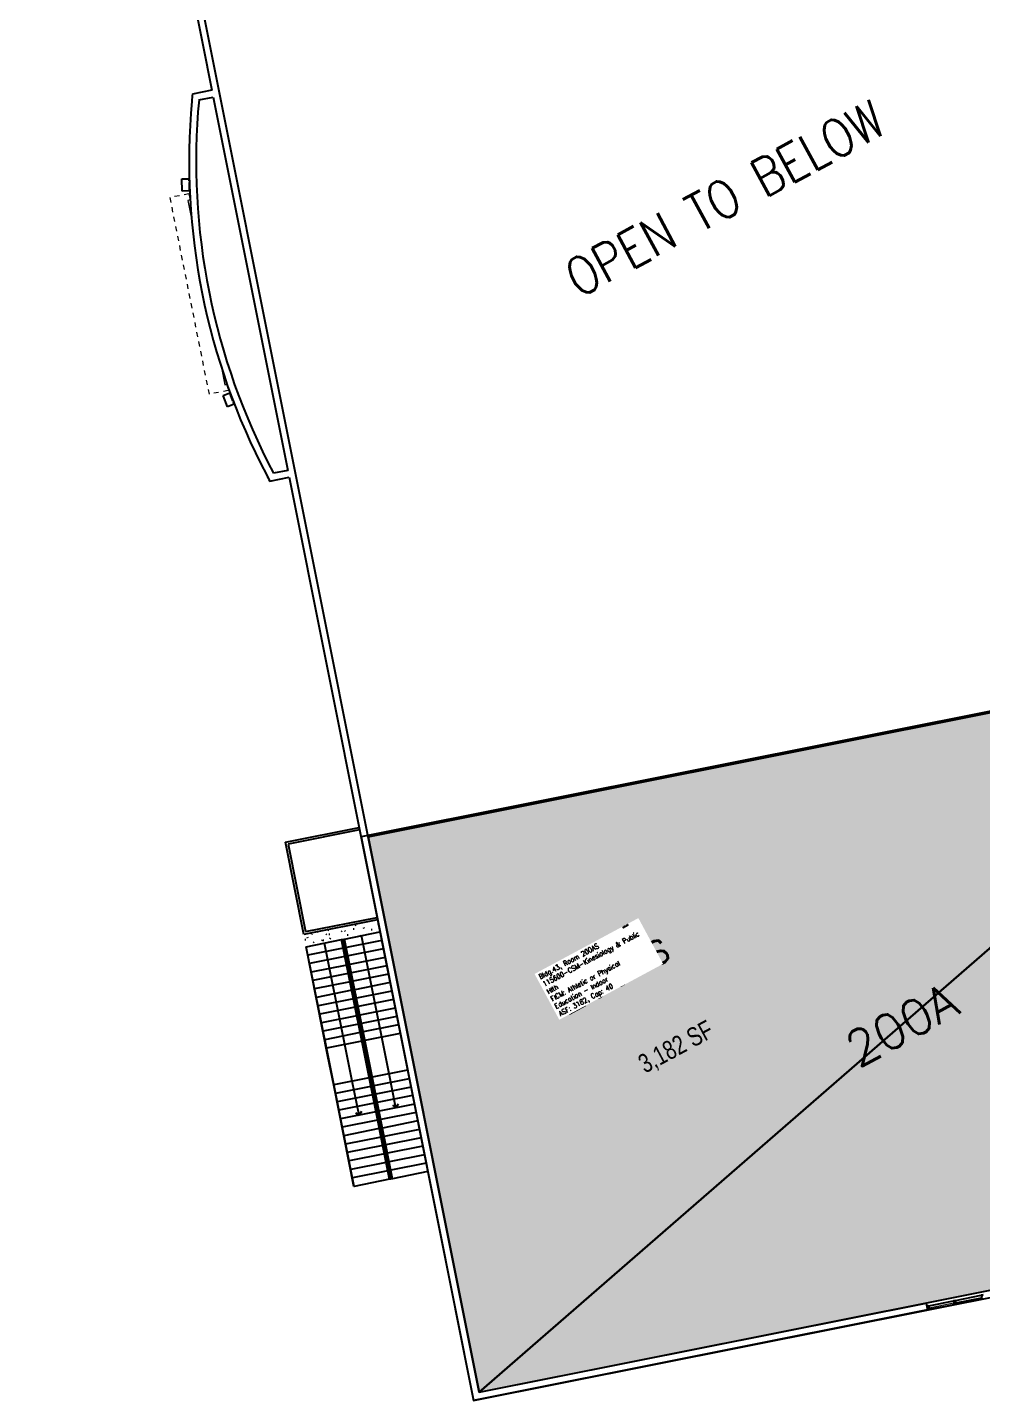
# Model space of a CAD drawing. Header units: inches. Extents: x 69213732 to 69221603, y 27657838 to 27667119.
# Drawn here: x 69213796 to 69215015, y 27663589 to 27665342 of the extents above; entities that cross this region are included whole.
import ezdxf
from ezdxf.enums import TextEntityAlignment as Align

# ---------------------------------------------------------------- set-up
doc = ezdxf.new("R2010")
doc.units = ezdxf.units.IN
doc.header["$LTSCALE"] = 100
doc.header["$MEASUREMENT"] = 0
doc.linetypes.add('Dash 1_16_', pattern=[0.125, 0.0625, -0.0625])
for name, color, linetype in [('A-DOOR', 2, 'CONTINUOUS'), ('A-FLOR', 3, 'CONTINUOUS'), ('A-GLAZ', 1, 'CONTINUOUS'), ('A-GLAZ-SILL', 2, 'CONTINUOUS'), ('A-IDEN-FNUM', 1, 'CONTINUOUS'), ('A-IDEN-RNUM', 7, 'CONTINUOUS'), ('A-IDEN-SNUM', 4, 'CONTINUOUS'), ('A-IDEN-TEXT', 4, 'CONTINUOUS'), ('A-IDEN-VNUM', 4, 'CONTINUOUS'), ('A-WALL', 5, 'CONTINUOUS'), ('AREA-ASSIGN', 7, 'CONTINUOUS'), ('AREA-GROSS', 1, 'CONTINUOUS'), ('AREA-TEXT', 3, 'CONTINUOUS'), ('Rooms-Category-Color', 7, 'CONTINUOUS'), ('Rooms-College-Color', 7, 'CONTINUOUS'), ('Rooms-Department-Color', 7, 'CONTINUOUS'), ('Rooms-Division-Color', 7, 'CONTINUOUS'), ('Rooms-Information', 7, 'CONTINUOUS')]:
    doc.layers.add(name, color=color, linetype=linetype)
doc.styles.add('AREA', font='arial.ttf', dxfattribs={"width": 0.75, "height": 24})
doc.styles.add('ROOMFNUMBER', font='SIMPLEX.SHX', dxfattribs={"height": 0.8333})
doc.styles.add('ROOMSNUMBER', font='TXT.shx', dxfattribs={"height": 0.03})
doc.styles.add('ROOMVNUMBER', font='simplex.shx', dxfattribs={"width": 0.85})

# ---------------------------------------------------------------- blocks, each defined once
blk = doc.blocks.new('Overhead-Rolling6 - Z-20X20-69-BACKGROUND Level 2 Parent View')
at = {"layer": 'A-DOOR', "linetype": 'Dash 1_16_', "lineweight": 5}
for p, q in [((-128, -4.5), (-119.8, -4.5)), ((-128, -4.5), (-128, -29.5)), ((119.8, -4.5), (128, -4.5)), ((128, -4.5), (128, -29.5)), ((-128, -29.5), (128, -29.5))]:
    blk.add_line(p, q, dxfattribs=at)
at = {"layer": 'A-DOOR', "lineweight": 5}
for p, q in [((-119.8, -4.5), (-120, -4.5)), ((-120, -4.5), (-120, -7.5)), ((-120, -7.5), (-95.9, -7.5)), ((95.9, -7.5), (120, -7.5)), ((120, -4.5), (119.8, -4.5)), ((120, -7.5), (120, -4.5))]:
    blk.add_line(p, q, dxfattribs=at)

msp = doc.modelspace()

# ---------------------------------------------------------------- hatches: boundary and pattern name
at = {"layer": 'A-FLOR'}
h = msp.add_hatch(dxfattribs=at)
h.set_pattern_fill('FP1_6', color=256, angle=118.2896, style=0, pattern_type=2)
h.set_pattern_definition([(118.28965, (69216074.722, 27665553.183), (-21.321827, 23.41112), [1.267, -21.773, 1.267, -21.773, -122.88]), (118.28965, (69216074.722, 27665553.183), (-21.321827, 23.41112), [-46.08, 1.267, -44.813, 1.267, -21.773, -53.76]), (118.28965, (69216074.722, 27665553.183), (-21.321827, 23.41112), [-115.2, 1.267, -14.093, 1.267, -37.133]), (238.28965, (69216065.881, 27665561.5076), (-9.61371, -30.170803), [1.267, -21.773, 1.267, -21.773, -122.88]), (238.28965, (69216065.881, 27665561.5076), (-9.61371, -30.170803), [-46.08, 1.267, -44.813, 1.267, -21.773, -53.76]), (238.28965, (69216065.881, 27665561.5076), (-9.61371, -30.170803), [-115.2, 1.267, -14.093, 1.267, -37.133]), (358.28965, (69216050.536, 27665557.609), (30.935537, 6.759684), [1.267, -21.773, 1.267, -21.773, -122.88]), (358.28965, (69216050.536, 27665557.609), (30.935537, 6.759684), [-46.08, 1.267, -44.813, 1.267, -21.773, -53.76]), (358.28965, (69216050.536, 27665557.609), (30.935537, 6.759684), [-115.2, 1.267, -14.093, 1.267, -37.133])])
h.paths.add_polyline_path([(69214127.3, 27664289.9), (69214151.6, 27664168.3), (69214246, 27664187.2), (69214242.9, 27664202.9), (69214151.7, 27664184.7), (69214148.7, 27664184.1), (69214127.6, 27664290)], flags=0)
at = {"layer": 'A-GLAZ-SILL', "extrusion": (0, 0, -1)}
h = msp.add_hatch(dxfattribs=at)
h.set_pattern_fill('FP1_33', color=256, angle=-11.2896, style=0, pattern_type=2)
h.set_pattern_definition([(16.71, (-69214991.03, 27663733.296), (-6.9, 22.986), []), (16.71, (-69214988.187, 27663738.58), (16.086, 29.887), []), (16.71, (-69214993.874, 27663728.012), (16.086, 29.887), [])])
h.paths.add_polyline_path([(-69214980.4, 27663716.8), (-69214977.9, 27663716.3), (-69214978.9, 27663711.4), (-69214981.3, 27663711.9)], flags=0)
h = msp.add_hatch(dxfattribs=at)
h.set_pattern_fill('FP1_32', color=256, angle=-11.2896, style=0, pattern_type=2)
h.set_pattern_definition([(16.71, (-69215025.966, 27663740.27), (-6.9, 22.986), []), (16.71, (-69215023.123, 27663745.554), (16.086, 29.887), []), (16.71, (-69215028.81, 27663734.986), (16.086, 29.887), [])])
h.paths.add_polyline_path([(-69215015.7, 27663723.9), (-69215013.2, 27663723.4), (-69215014.2, 27663718.5), (-69215016.6, 27663719)], flags=0)
h = msp.add_hatch(dxfattribs=at)
h.set_pattern_fill('FP1_30', color=256, angle=-11.2896, style=0, pattern_type=2)
h.set_pattern_definition([(16.71, (-69214956.095, 27663726.321), (-6.9, 22.986), []), (16.71, (-69214953.252, 27663731.605), (16.086, 29.887), []), (16.71, (-69214958.938, 27663721.038), (16.086, 29.887), [])])
h.paths.add_polyline_path([(-69214946.3, 27663710), (-69214943.8, 27663709.5), (-69214944.8, 27663704.6), (-69214947.3, 27663705.1)], flags=0)
at = {"layer": 'Rooms-Category-Color', "true_color": 0xfbafa2}
msp.add_hatch(color=21, dxfattribs=at).paths.add_polyline_path([(69215460.3, 27664545.6), (69215483.3, 27664550.1), (69215481.7, 27664558.5), (69214230.9, 27664308.8), (69214372.5, 27663599.6)])
at = {"layer": 'Rooms-Category-Color', "true_color": 0xffe090}
msp.add_hatch(color=41, dxfattribs=at).paths.add_polyline_path([(69214372.5, 27663599.6), (69215621.5, 27663848.9), (69215503, 27664450.3), (69215480, 27664445.7), (69215460.3, 27664545.6)])
at = {"layer": 'Rooms-College-Color', "true_color": 0xffe090}
msp.add_hatch(color=41, dxfattribs=at).paths.add_polyline_path([(69215460.3, 27664545.6), (69215483.3, 27664550.1), (69215481.7, 27664558.5), (69214230.9, 27664308.8), (69214372.5, 27663599.6)])
at = {"layer": 'Rooms-College-Color', "true_color": 0xadadad}
msp.add_hatch(color=253, dxfattribs=at).paths.add_polyline_path([(69214372.5, 27663599.6), (69215621.5, 27663848.9), (69215503, 27664450.3), (69215480, 27664445.7), (69215460.3, 27664545.6)])
at = {"layer": 'Rooms-Department-Color', "true_color": 0xffe090}
msp.add_hatch(color=41, dxfattribs=at).paths.add_polyline_path([(69215460.3, 27664545.6), (69215483.3, 27664550.1), (69215481.7, 27664558.5), (69214230.9, 27664308.8), (69214372.5, 27663599.6)])
at = {"layer": 'Rooms-Department-Color', "true_color": 0x604aed}
msp.add_hatch(color=173, dxfattribs=at).paths.add_polyline_path([(69214372.5, 27663599.6), (69215621.5, 27663848.9), (69215503, 27664450.3), (69215480, 27664445.7), (69215460.3, 27664545.6)])
at = {"layer": 'Rooms-Division-Color', "true_color": 0xffe090}
msp.add_hatch(color=41, dxfattribs=at).paths.add_polyline_path([(69215460.3, 27664545.6), (69215483.3, 27664550.1), (69215481.7, 27664558.5), (69214230.9, 27664308.8), (69214372.5, 27663599.6)])
at = {"layer": 'Rooms-Division-Color', "true_color": 0x604aed}
msp.add_hatch(color=173, dxfattribs=at).paths.add_polyline_path([(69214372.5, 27663599.6), (69215621.5, 27663848.9), (69215503, 27664450.3), (69215480, 27664445.7), (69215460.3, 27664545.6)])

# ---------------------------------------------------------------- linework, layer by layer
at = {"layer": 'A-FLOR'}
for p, q in [((69213993.2, 27665148.6), (69214002.7, 27665148.9)), ((69213993.6, 27665133), (69213993.2, 27665148.6)), ((69214003.1, 27665133.3), (69213993.6, 27665133)), ((69214002.7, 27665146.3), (69214002.7, 27665148.9)), ((69214003.1, 27665133.3), (69214002.8, 27665144.1)), ((69214045.7, 27664872.3), (69214054.5, 27664875.7)), ((69214051.2, 27664857.7), (69214045.7, 27664872.3)), ((69214058.4, 27664865.5), (69214054.5, 27664875.7)), ((69214060.1, 27664861.1), (69214051.2, 27664857.7)), ((69214060.1, 27664861.1), (69214059.2, 27664863.5)), ((69215481.4, 27664560), (69214230.6, 27664310.3)), ((69214230.9, 27664308.8), (69215481.7, 27664558.5)), ((69214125.3, 27664301.8), (69214219.4, 27664320.5)), ((69214220, 27664317.6), (69214128.8, 27664299.4)), ((69214230.6, 27664310.3), (69214230.9, 27664308.8)), ((69214148.7, 27664184.1), (69214125.3, 27664301.8)), ((69214128.8, 27664299.4), (69214151.1, 27664187.6)), ((69214127.6, 27664290), (69214127.3, 27664289.9)), ((69214151.1, 27664187.6), (69214242.3, 27664205.8)), ((69214242.9, 27664202.9), (69214148.7, 27664184.1)), ((69214200.9, 27664178.2), (69214246, 27664187.2)), ((69214151.9, 27664168.4), (69214197, 27664177.4)), ((69214201.3, 27664043.6), (69214175.4, 27664173.1)), ((69214197, 27664177.4), (69214197.2, 27664177.4)), ((69214224.8, 27664038.2), (69214197, 27664177.4)), ((69214197.2, 27664177.4), (69214198.7, 27664177.7)), ((69214225.2, 27664037.2), (69214197.2, 27664177.4)), ((69214198.7, 27664177.7), (69214199, 27664177.8)), ((69214226.7, 27664037.5), (69214198.7, 27664177.7)), ((69214226.7, 27664038.6), (69214199, 27664177.8)), ((69214199, 27664177.8), (69214199.2, 27664177.8)), ((69214226.7, 27664038.6), (69214199, 27664177.8)), ((69214199.2, 27664177.8), (69214200.7, 27664178.1)), ((69214227.2, 27664037.6), (69214199.2, 27664177.8)), ((69214200.7, 27664178.1), (69214200.9, 27664178.2)), ((69214228.7, 27664037.9), (69214200.7, 27664178.1)), ((69214228.7, 27664039), (69214200.9, 27664178.2)), ((69214248.2, 27664176.4), (69214203.1, 27664167.4)), ((69214248.3, 27664053), (69214222.5, 27664182.5)), ((69214151.6, 27664168.3), (69214151.9, 27664168.4)), ((69214151.6, 27664168.3), (69214151.6, 27664168.3)), ((69214179.6, 27664028.1), (69214151.6, 27664168.3)), ((69214179.7, 27664029.2), (69214151.9, 27664168.4)), ((69214199.1, 27664166.6), (69214154, 27664157.6)), ((69214201.3, 27664155.8), (69214156.2, 27664146.8)), ((69214250.3, 27664165.6), (69214205.2, 27664156.6)), ((69214252.5, 27664154.8), (69214207.4, 27664145.8)), ((69214203.5, 27664145), (69214158.3, 27664136)), ((69214205.6, 27664134.2), (69214160.5, 27664125.2)), ((69214254.6, 27664144), (69214209.5, 27664135)), ((69214207.8, 27664123.5), (69214162.6, 27664114.4)), ((69214256.8, 27664133.2), (69214211.7, 27664124.2)), ((69214258.9, 27664122.5), (69214213.8, 27664113.4)), ((69214209.9, 27664112.7), (69214164.8, 27664103.7)), ((69214212.1, 27664101.9), (69214167, 27664092.9)), ((69214261.1, 27664111.7), (69214216, 27664102.7)), ((69214263.2, 27664100.9), (69214218.1, 27664091.9)), ((69214214.2, 27664091.1), (69214169.1, 27664082.1)), ((69214265.4, 27664090.1), (69214220.3, 27664081.1)), ((69214216.4, 27664080.3), (69214171.3, 27664071.3)), ((69214218.5, 27664069.5), (69214173.4, 27664060.5)), ((69214267.6, 27664079.3), (69214222.4, 27664070.3)), ((69214269.7, 27664068.5), (69214224.6, 27664059.5)), ((69214220.7, 27664058.7), (69214175.6, 27664049.7)), ((69214222.8, 27664047.9), (69214177.7, 27664038.9)), ((69214271.9, 27664057.7), (69214226.8, 27664048.7)), ((69214257.7, 27664006), (69214248.3, 27664053)), ((69214186.9, 27663992.9), (69214179.7, 27664029.2)), ((69214210.7, 27663996.6), (69214201.3, 27664043.6)), ((69214232, 27664001.9), (69214224.8, 27664038.2)), ((69214232.5, 27664000.9), (69214225.2, 27664037.2)), ((69214234, 27664002.3), (69214226.7, 27664038.6)), ((69214234, 27664002.3), (69214226.7, 27664038.6)), ((69214233.9, 27664001.2), (69214226.7, 27664037.5)), ((69214234.4, 27664001.3), (69214227.2, 27664037.6)), ((69214235.9, 27664002.7), (69214228.7, 27664039)), ((69214235.9, 27664001.6), (69214228.7, 27664037.9)), ((69214186.9, 27663991.8), (69214179.6, 27664028.1)), ((69214232.2, 27664000.9), (69214187.1, 27663991.9)), ((69214219.3, 27663953.4), (69214210.7, 27663996.6)), ((69214258.1, 27663871.4), (69214232, 27664001.9)), ((69214258.3, 27663871.5), (69214232.5, 27664000.9)), ((69214259.8, 27663871.8), (69214233.9, 27664001.2)), ((69214260, 27663871.8), (69214234, 27664002.3)), ((69214260, 27663871.8), (69214234, 27664002.3)), ((69214260.3, 27663871.9), (69214234.4, 27664001.3)), ((69214262, 27663872.2), (69214235.9, 27664002.7)), ((69214261.7, 27663872.2), (69214235.9, 27664001.6)), ((69214281.3, 27664010.7), (69214236.2, 27664001.7)), ((69214283.4, 27663999.9), (69214238.3, 27663990.9)), ((69214266.3, 27663962.8), (69214257.7, 27664006)), ((69214213, 27663862.4), (69214186.9, 27663992.9)), ((69214212.7, 27663862.4), (69214186.9, 27663991.8)), ((69214234.4, 27663990.1), (69214189.3, 27663981.1)), ((69214236.5, 27663979.3), (69214191.4, 27663970.3)), ((69214285.6, 27663989.1), (69214240.5, 27663980.1)), ((69214287.7, 27663978.3), (69214242.6, 27663969.3)), ((69214238.7, 27663968.5), (69214193.6, 27663959.5)), ((69214289.9, 27663967.5), (69214244.8, 27663958.5)), ((69214261.8, 27663965.9), (69214266.3, 27663962.8)), ((69214269.4, 27663967.4), (69214266.3, 27663962.8)), ((69214240.8, 27663957.7), (69214195.7, 27663948.7)), ((69214243, 27663946.9), (69214197.9, 27663937.9)), ((69214214.7, 27663956.5), (69214219.3, 27663953.4)), ((69214222.3, 27663958), (69214219.3, 27663953.4)), ((69214292, 27663956.7), (69214246.9, 27663947.7)), ((69214294.2, 27663945.9), (69214249.1, 27663936.9)), ((69214245.1, 27663936.1), (69214200, 27663927.1)), ((69214247.3, 27663925.4), (69214202.2, 27663916.4)), ((69214296.3, 27663935.1), (69214251.2, 27663926.1)), ((69214298.5, 27663924.4), (69214253.4, 27663915.4)), ((69214249.5, 27663914.6), (69214204.3, 27663905.6)), ((69214300.6, 27663913.6), (69214255.5, 27663904.6)), ((69214251.6, 27663903.8), (69214206.5, 27663894.8)), ((69214253.8, 27663893), (69214208.7, 27663884)), ((69214302.8, 27663902.8), (69214257.7, 27663893.8)), ((69214304.9, 27663892), (69214259.8, 27663883)), ((69214255.9, 27663882.2), (69214210.8, 27663873.2)), ((69214258.1, 27663871.4), (69214213, 27663862.4)), ((69214258.3, 27663871.5), (69214258.1, 27663871.4)), ((69214259.8, 27663871.8), (69214258.3, 27663871.5)), ((69214260, 27663871.8), (69214259.8, 27663871.8)), ((69214260.3, 27663871.9), (69214260, 27663871.8)), ((69214261.7, 27663872.2), (69214260.3, 27663871.9)), ((69214262, 27663872.2), (69214261.7, 27663872.2)), ((69214307.1, 27663881.2), (69214262, 27663872.2)), ((69214213, 27663862.4), (69214212.7, 27663862.4)), ((69214212.7, 27663862.4), (69214212.7, 27663862.4))]:
    msp.add_line(p, q, dxfattribs=at)
at = {"layer": 'A-GLAZ', "lineweight": 9}
for p, q in [((69214978.5, 27663713.2), (69214946.9, 27663706.8)), ((69214978.7, 27663712.2), (69214978.5, 27663713.2)), ((69215013.8, 27663720.2), (69214981, 27663713.6)), ((69214981, 27663713.6), (69214981.2, 27663712.7)), ((69214981.2, 27663712.7), (69215014, 27663719.2)), ((69215014, 27663719.2), (69215013.8, 27663720.2)), ((69214946.9, 27663706.8), (69214947.1, 27663705.9)), ((69214947.1, 27663705.9), (69214978.7, 27663712.2))]:
    msp.add_line(p, q, dxfattribs=at)
at = {"layer": 'A-GLAZ-SILL'}
for p, q in [((69214946.3, 27663710), (69214977.9, 27663716.3)), ((69214980.4, 27663716.8), (69215013.2, 27663723.4)), ((69214981.3, 27663711.9), (69215014.2, 27663718.5)), ((69214947.3, 27663705.1), (69214978.9, 27663711.4))]:
    msp.add_line(p, q, dxfattribs=at)
at = {"layer": 'A-GLAZ-SILL', "extrusion": (0, 0, -1)}
for p, q in [((69214980.4, 27663716.8), (69214977.9, 27663716.3)), ((69214977.9, 27663716.3), (69214978.9, 27663711.4)), ((69214981.3, 27663711.9), (69214980.4, 27663716.8)), ((69215015.7, 27663723.9), (69215013.2, 27663723.4)), ((69215013.2, 27663723.4), (69215014.2, 27663718.5)), ((69215014.2, 27663718.5), (69215016.6, 27663719)), ((69214946.3, 27663710), (69214943.8, 27663709.5)), ((69214943.8, 27663709.5), (69214944.8, 27663704.6)), ((69214944.8, 27663704.6), (69214947.3, 27663705.1)), ((69214947.3, 27663705.1), (69214946.3, 27663710)), ((69214978.9, 27663711.4), (69214981.3, 27663711.9))]:
    msp.add_line(p, q, dxfattribs=at)
at = {"layer": 'A-WALL'}
for p, q in [((69213796.1, 27666440.7), (69214031.5, 27665262)), ((69214372.5, 27663599.6), (69213806.7, 27666433.6)), ((69214031.5, 27665262), (69214006.7, 27665257)), ((69214015, 27665249.5), (69214033.2, 27665253.1)), ((69214033.2, 27665253.1), (69214128.4, 27664776.5)), ((69214105.4, 27664762.8), (69214130.1, 27664767.7)), ((69214128.4, 27664776.5), (69214110.2, 27664772.9)), ((69214130.1, 27664767.7), (69214365.4, 27663589)), ((69214372.5, 27663599.6), (69214943, 27663713.5)), ((69214943, 27663713.5), (69214944.8, 27663704.6)), ((69214944.8, 27663704.6), (69214365.4, 27663589))]:
    msp.add_line(p, q, dxfattribs=at)
for radius, start, end in [(859.5, 174.2405, 174.867), (859.5, 174.867, 207.7123), (850.5, 174.6882, 207.8911), (859.5, 207.7123, 208.3388)]:
    msp.add_arc((69214861.9, 27665170.8), radius, start, end, dxfattribs=at)
at = {"layer": 'AREA-ASSIGN'}
for points in [[(69215460.3, 27664545.6), (69215483.3, 27664550.1), (69215481.7, 27664558.5), (69214230.9, 27664308.8), (69214372.5, 27663599.6)], [(69214372.5, 27663599.6), (69215621.5, 27663848.9), (69215503, 27664450.3), (69215480, 27664445.7), (69215460.3, 27664545.6)]]:
    msp.add_lwpolyline(points, close=True, dxfattribs=at)
at = {"layer": 'AREA-GROSS'}
msp.add_lwpolyline([(69215481.4, 27664560), (69214230.6, 27664310.3), (69214221.8, 27664308.5), (69214365.4, 27663589), (69215631.1, 27663841.6)], dxfattribs=at)

# ---------------------------------------------------------------- block references
at = {"layer": 'A-DOOR', "rotation": 281.2895771612121}
msp.add_blockref('Overhead-Rolling6 - Z-20X20-69-BACKGROUND Level 2 Parent View', (69214031.7, 27665005), dxfattribs=at)

# ---------------------------------------------------------------- texts
at = {"layer": 'A-IDEN-FNUM', "style": 'ROOMFNUMBER'}
msp.add_text('200A', height=45, rotation=28.29, dxfattribs=at).set_placement((69214911.8, 27664068.6), align=Align.MIDDLE)
at = {"layer": 'A-IDEN-RNUM', "style": 'ROOMSNUMBER', "width": 0.85}
msp.add_text('0200-AS', height=1, rotation=28.29, dxfattribs=at).set_placement((69214556.2, 27664192.3))
at = {"layer": 'A-IDEN-SNUM', "style": 'ROOMSNUMBER', "width": 0.85}
msp.add_text('04300200AS', height=1, rotation=28.29, dxfattribs=at).set_placement((69214556.2, 27664192.3))
at = {"layer": 'A-IDEN-TEXT', "style": 'ROOMVNUMBER', "width": 0.85}
msp.add_text('OPEN TO BELOW', height=48, rotation=28.2896, dxfattribs=at).set_placement((69214499.7, 27664996.2))
at = {"layer": 'A-IDEN-VNUM', "style": 'ROOMVNUMBER', "width": 0.85}
msp.add_text('200As', height=45, rotation=28.29, dxfattribs=at).set_placement((69214541, 27664137.6), align=Align.MIDDLE)
at = {"layer": 'AREA-TEXT', "style": 'AREA', "width": 0.75}
msp.add_text('3,182 SF', height=24, rotation=28.29, dxfattribs=at).set_placement((69214623.4, 27664041), align=Align.MIDDLE_CENTER)

# ---------------------------------------------------------------- next in the draw order: texts
at = {"layer": 'Rooms-Information', "insert": (69214477.1, 27664077.6), "char_height": 6.4286, "width": 144, "attachment_point": 7, "rotation": 28.29, "style": 'ROOMVNUMBER', "bg_fill": 3, "box_fill_scale": 1.5, "bg_fill_color": 256, "bg_fill_true_color": 13158600, "bg_fill_transparency": 0}
msp.add_mtext('Bldg.43, Room 200AS^M^J115600-CSM-Kinesiology & Public Hlth^M^JFICM: Athletic or Physical Education - Indoor^M^JASF: 3182, Cap: 40', dxfattribs=at)

doc.saveas('drawing.dxf')
